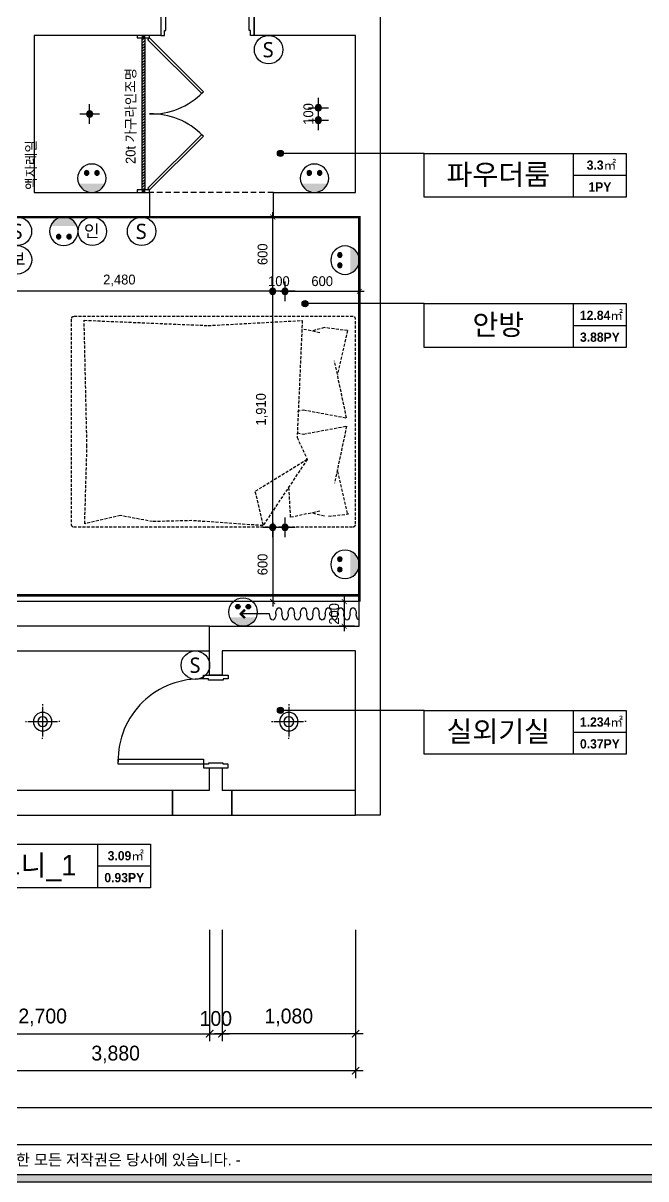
# Model space of a CAD drawing. Header units: millimetres. Extents: x 118028 to 193504, y 42792 to 96100.
# Drawn here: x 182343 to 187378, y 78006 to 87357 of the extents above; entities that cross this region are included whole.
import ezdxf
from ezdxf.enums import TextEntityAlignment as Align

# ---------------------------------------------------------------- set-up
doc = ezdxf.new("R2010")
doc.units = ezdxf.units.MM
doc.header["$LTSCALE"] = 30
doc.header["$PDMODE"] = 3
for name, pattern in [('DASHEDX2', [1.5, 1, -0.5]), ('DH-HID2', [1.2, 0.8, -0.4]), ('HID', [2.3, 1.5, -0.8]), ('HIDDEN', [9.525, 6.35, -3.175])]:
    doc.linetypes.add(name, pattern=pattern)
doc.layers.get('DEFPOINTS').update_dxf_attribs({"color": 248})
for name, color, linetype in [('0-ELC TEXT', 7, 'Continuous'), ('01. F-소품', 3, 'Continuous'), ('03-TEXT', 3, 'Continuous'), ('06-FUR', 6, 'Continuous'), ('07-DIM WAL', 5, 'Continuous'), ('2CONTINUOUS', 2, 'Continuous'), ('3.기호.계단선', 30, 'Continuous'), ('C-WIN', 4, 'Continuous'), ('CEIL-DOOR', 6, 'Continuous'), ('CEIL-LIGHT', 7, 'Continuous'), ('CO-DO-FR', 7, 'Continuous'), ('CO-DOOR', 8, 'Continuous'), ('FORM(YOURNAME)-1', 1, 'Continuous'), ('FORM(YOURNAME)-11', 1, 'Continuous'), ('FU-FURM', 251, 'DH-HID2'), ('HAT', 8, 'Continuous'), ('RC-LIGHT', 7, 'Continuous'), ('U-LANP', 6, 'Continuous'), ('설비', 140, 'Continuous')]:
    doc.layers.add(name, color=color, linetype=linetype)
doc.styles.add('HY 울릉도 L', font='')
doc.styles.add('YOURNAME', font='HY울릉도M.TTF')
doc.styles.add('넥슨고딕', font='NEXONLv1GothicBold.ttf')
doc.styles.add('코레일둥고', font='Korail_Round_Gothic_Medium.ttf')
doc.styles.get('HY 울릉도 L').set_extended_font_data('HY울릉도L')
doc.dimstyles.new('40', dxfattribs={"dimscale": 40, "dimtxt": 2, "dimasz": 1, "dimexe": 1, "dimexo": 1, "dimgap": 1, "dimtad": 1, "dimdec": 0, "dimrnd": 0.05, "dimdsep": 46, "dimlunit": 6, "dimtxsty": 'HY 울릉도 L', "dimblk": 'ARCHTICK', "dimcen": 2.5, "dimdle": 1, "dimclrd": 133, "dimclre": 133, "dimclrt": 30, "dimadec": 0, "dimazin": 0, "dimtfac": 1, "dimtdec": 0, "dimtix": 1, "dimtmove": 2, "dimatfit": 3, "dimldrblk": 'ARCHTICK', "dimfxl": 1, "dimlwd": -1, "dimlwe": -1, "dimarcsym": 0})
doc.dimstyles.new('60', dxfattribs={"dimscale": 60, "dimtxt": 2, "dimasz": 1, "dimexe": 1, "dimexo": 1, "dimgap": 1, "dimtad": 1, "dimdec": 0, "dimrnd": 0.05, "dimdsep": 46, "dimlunit": 6, "dimtxsty": 'HY 울릉도 L', "dimblk": 'ARCHTICK', "dimcen": 2.5, "dimdle": 1, "dimclrd": 133, "dimclre": 133, "dimclrt": 30, "dimadec": 0, "dimazin": 0, "dimtfac": 1, "dimtdec": 0, "dimtix": 1, "dimtmove": 2, "dimatfit": 3, "dimldrblk": 'ARCHTICK', "dimfxl": 1, "dimlwd": -1, "dimlwe": -1, "dimarcsym": 0})

# ---------------------------------------------------------------- blocks, each defined once
blk = doc.blocks.new('FORM-ELEVATION')
at = {"layer": 'FORM(YOURNAME)-11'}
h = blk.add_hatch(color=256, dxfattribs=at)
h.dxf.hatch_style = 1
h.paths.add_polyline_path([(-10309, 35708), (71691, 35708), (71691, 35508), (-10309, 35508)])
h.paths.add_polyline_path([(-10309, -21492), (71691, -21492), (71691, -21692), (-10309, -21692)])
at = {"layer": 'DEFPOINTS', "color": 158}
blk.add_line((62481, -20692), (-10309, -20692), dxfattribs=at)
blk.add_lwpolyline([(-8309, 33708), (61071, 33708), (61071, -19692), (-8309, -19692)], close=True, dxfattribs=at)
at = {"layer": 'FORM(YOURNAME)-11'}
blk.add_lwpolyline([(-10309, -21492), (71691, -21492), (71691, -21692), (-10309, -21692)], close=True, dxfattribs=at)
at = {"layer": 'FORM(YOURNAME)-11', "color": 1, "style": 'YOURNAME'}
blk.add_text("- 본 도서는 어떠한 경우에도 무단으로 도용할 수 없으며 도용시 '지적재산권' 보호에 관한 법률에 의거, 법적 분쟁이 발생합니다.  또한 본 도서에 관한 모든 저작권은 당사에 있습니다. -", height=300, dxfattribs=at).set_placement((28146, -21092), align=Align.MIDDLE_CENTER)
at = {"layer": 'FORM(YOURNAME)-11', "color": 3, "style": 'YOURNAME'}
for tag, height, p in [('1', 451, (71041, -1219)), ('2', 451, (71041, -1863)), ('3', 451, (71041, -3150)), ('4', 451, (71041, -5081)), ('5', 515, (71041, -7398)), ('6', 515, (71041, -9650)), ('7', 515, (71041, -11903)), ('8', 515, (71041, -14155)), ('9', 515, (71041, -16408)), ('10', 515, (66791, -18596)), ('11', 515, (71041, -18660)), ('12', 515, (66791, -20848)), ('13', 515, (71041, -20848))]:
    blk.add_attdef(tag, text='', height=height, dxfattribs=at).set_placement(p, align=Align.MIDDLE_RIGHT)
blk = doc.blocks.new('_ArchTick')
at = {"color": 0, "linetype": 'ByBlock', "const_width": 0.15}
blk.add_lwpolyline([(-0.5, -0.5), (0.5, 0.5)], dxfattribs=at)
blk = doc.blocks.new('*D75')
at = {"layer": '07-DIM WAL', "color": 133, "transparency": 16777216}
for p, q in [((181151.4, 80020.3), (181151.4, 78820.3)), ((185031.4, 80020.3), (185031.4, 78820.3)), ((185091.4, 78880.3), (181091.4, 78880.3))]:
    blk.add_line(p, q, dxfattribs=at)
at = {"layer": 'DEFPOINTS', "color": 0, "transparency": 16777216}
for p in [(181151.4, 80080.3), (185031.4, 80080.3), (181151.4, 78880.3)]:
    blk.add_point(p, dxfattribs=at)
at = {"layer": '07-DIM WAL', "color": 133, "transparency": 16777216, "xscale": 60, "yscale": 60, "zscale": 60, "rotation": 180}
blk.add_blockref('_ArchTick', (181151.4, 78880.3), dxfattribs=at)
at = {"layer": '07-DIM WAL', "color": 133, "transparency": 16777216, "xscale": 60, "yscale": 60, "zscale": 60}
blk.add_blockref('_ArchTick', (185031.4, 78880.3), dxfattribs=at)
at = {"layer": '07-DIM WAL', "color": 30, "transparency": 16777216, "insert": (183091.4, 79012.3), "char_height": 120, "attachment_point": 5, "style": 'HY 울릉도 L'}
blk.add_mtext('3,880', dxfattribs=at)
blk = doc.blocks.new('*D76')
at = {"layer": '07-DIM WAL', "color": 133, "transparency": 16777216}
for p, q in [((181151.4, 80020.3), (181151.4, 79120.3)), ((183851.4, 80020.3), (183851.4, 79120.3)), ((181091.4, 79180.3), (183911.4, 79180.3))]:
    blk.add_line(p, q, dxfattribs=at)
at = {"layer": 'DEFPOINTS', "color": 0, "transparency": 16777216}
for p in [(181151.4, 80080.3), (183851.4, 80080.3), (183851.4, 79180.3)]:
    blk.add_point(p, dxfattribs=at)
at = {"layer": '07-DIM WAL', "color": 133, "transparency": 16777216, "xscale": 60, "yscale": 60, "zscale": 60, "rotation": 180}
blk.add_blockref('_ArchTick', (181151.4, 79180.3), dxfattribs=at)
at = {"layer": '07-DIM WAL', "color": 133, "transparency": 16777216, "xscale": 60, "yscale": 60, "zscale": 60}
blk.add_blockref('_ArchTick', (183851.4, 79180.3), dxfattribs=at)
at = {"layer": '07-DIM WAL', "color": 30, "transparency": 16777216, "insert": (182501.4, 79312.2), "char_height": 120, "attachment_point": 5, "style": 'HY 울릉도 L'}
blk.add_mtext('2,700', dxfattribs=at)
blk = doc.blocks.new('*D77')
at = {"layer": '07-DIM WAL', "color": 133, "transparency": 16777216}
for p, q in [((183851.4, 80020.3), (183851.4, 79120.3)), ((183951.4, 80020.3), (183951.4, 79120.3)), ((183791.4, 79180.3), (184011.4, 79180.3))]:
    blk.add_line(p, q, dxfattribs=at)
at = {"layer": 'DEFPOINTS', "color": 0, "transparency": 16777216}
for p in [(183851.4, 80080.3), (183951.4, 80080.3), (183951.4, 79180.3)]:
    blk.add_point(p, dxfattribs=at)
at = {"layer": '07-DIM WAL', "color": 133, "transparency": 16777216, "xscale": 60, "yscale": 60, "zscale": 60}
blk.add_blockref('_ArchTick', (183851.4, 79180.3), dxfattribs=at)
at = {"layer": '07-DIM WAL', "color": 133, "transparency": 16777216, "xscale": 60, "yscale": 60, "zscale": 60, "rotation": 180}
blk.add_blockref('_ArchTick', (183951.4, 79180.3), dxfattribs=at)
at = {"layer": '07-DIM WAL', "color": 30, "transparency": 16777216, "insert": (183901.4, 79302.8), "char_height": 120, "attachment_point": 5, "style": 'HY 울릉도 L'}
blk.add_mtext('100', dxfattribs=at)
blk = doc.blocks.new('*D78')
at = {"layer": '07-DIM WAL', "color": 133, "transparency": 16777216}
for p, q in [((183951.4, 80020.3), (183951.4, 79120.3)), ((185031.4, 80020.3), (185031.4, 79120.3)), ((185091.4, 79180.3), (183891.4, 79180.3))]:
    blk.add_line(p, q, dxfattribs=at)
at = {"layer": 'DEFPOINTS', "color": 0, "transparency": 16777216}
for p in [(183951.4, 80080.3), (185031.4, 80080.3), (183951.4, 79180.3)]:
    blk.add_point(p, dxfattribs=at)
at = {"layer": '07-DIM WAL', "color": 133, "transparency": 16777216, "xscale": 60, "yscale": 60, "zscale": 60, "rotation": 180}
blk.add_blockref('_ArchTick', (183951.4, 79180.3), dxfattribs=at)
at = {"layer": '07-DIM WAL', "color": 133, "transparency": 16777216, "xscale": 60, "yscale": 60, "zscale": 60}
blk.add_blockref('_ArchTick', (185031.4, 79180.3), dxfattribs=at)
at = {"layer": '07-DIM WAL', "color": 30, "transparency": 16777216, "insert": (184491.4, 79312.2), "char_height": 120, "attachment_point": 5, "style": 'HY 울릉도 L'}
blk.add_mtext('1,080', dxfattribs=at)
blk = doc.blocks.new('vusaudeh')
at = {"layer": '2CONTINUOUS'}
for p, q in [((158411.4, 87256.8), (158411.4, 87456.8)), ((157656.4, 87256.8), (156631.4, 87256.8)), ((156631.4, 87256.8), (156631.4, 85986.8)), ((159231.4, 87256.8), (158411.4, 87256.8)), ((159231.4, 85986.8), (159231.4, 87256.8)), ((156631.4, 85986.8), (157566.4, 85986.8)), ((157566.4, 85986.8), (157566.4, 85786.8)), ((158566.4, 85786.8), (158566.4, 85986.8)), ((158566.4, 85986.8), (159231.4, 85986.8)), ((157566.4, 85786.8), (156386.4, 85786.8)), ((159261.4, 85786.8), (158566.4, 85786.8)), ((159261.4, 82476.8), (159261.4, 85786.8)), ((158051.4, 82476.8), (159261.4, 82476.8)), ((158231.4, 81147.8), (158231.4, 80947.8))]:
    blk.add_line(p, q, dxfattribs=at)
for points in [[(158711.4, 91311.8), (158711.4, 91511.8), (159431.4, 91511.8), (159431.4, 80947.8), (159231.4, 80947.8)], [(157611.4, 87456.8), (157656.4, 87456.8), (157656.4, 87256.8)], [(158151.4, 82276.8), (158151.4, 82080.3), (158051.4, 82080.3), (158051.4, 82476.8)], [(159231.4, 80947.8), (159231.4, 82276.8), (158151.4, 82276.8)], [(158051.4, 81147.8), (158051.4, 81330.3), (158151.4, 81330.3), (158151.4, 81147.8)], [(157751.4, 81147.8), (157751.4, 80947.8), (158231.4, 80947.8), (158231.4, 81147.8), (158151.4, 81147.8)], [(158051.4, 81147.8), (157751.4, 81147.8)]]:
    blk.add_lwpolyline(points, dxfattribs=at)
at = {"layer": '2CONTINUOUS', "color": 8, "linetype": 'HID'}
for points in [[(158566.4, 85986.8), (157566.4, 85986.8)], [(157566.4, 85786.8), (158566.4, 85786.8)]]:
    blk.add_lwpolyline(points, dxfattribs=at)
at = {"layer": 'C-WIN'}
for points in [[(158051.4, 82476.8), (155381.4, 82476.8), (155381.4, 82276.8), (158051.4, 82276.8)], [(157751.4, 81147.8), (155651.4, 81147.8), (155651.4, 80947.8), (157751.4, 80947.8)], [(158231.4, 80947.8), (159231.4, 80947.8), (159231.4, 81147.8), (158231.4, 81147.8)]]:
    blk.add_lwpolyline(points, close=True, dxfattribs=at)
at = {"layer": 'CO-DO-FR'}
for points in [[(157656.4, 87456.8), (157656.4, 87256.8), (157686.4, 87256.8), (157686.4, 87296.8), (157696.4, 87296.8), (157696.4, 87416.8), (157686.4, 87416.8), (157686.4, 87456.8), (157656.4, 87456.8)], [(158411.4, 87456.8), (158411.4, 87256.8), (158381.4, 87256.8), (158381.4, 87296.8), (158371.4, 87296.8), (158371.4, 87416.8), (158381.4, 87416.8), (158381.4, 87456.8), (158411.4, 87456.8)], [(158001.4, 82080.3), (158201.4, 82080.3), (158201.4, 82050.3), (158161.4, 82050.3), (158161.4, 82040.3), (158041.4, 82040.3), (158041.4, 82050.3), (158001.4, 82050.3), (158001.4, 82080.3)], [(158001.4, 81330.3), (158201.4, 81330.3), (158201.4, 81360.3), (158161.4, 81360.3), (158161.4, 81370.3), (158041.4, 81370.3), (158041.4, 81360.3), (158001.4, 81360.3), (158001.4, 81330.3)]]:
    blk.add_lwpolyline(points, close=True, dxfattribs=at)
at = {"layer": 'CO-DOOR'}
blk.add_lwpolyline([(157311.4, 81400.3), (158001.4, 81400.3), (158001.4, 81360.3), (157311.4, 81360.3)], close=True, dxfattribs=at)
blk.add_arc((157972, 81390.3), 660.7, 87.44766, 180.86729, dxfattribs=at)
blk = doc.blocks.new('cjswjdehds')
at = {"layer": '06-FUR', "color": 8}
for points in [[(183266.4, 87236.8), (183366.4, 87236.8), (183366.4, 87256.8), (183266.4, 87256.8)], [(183266.4, 85986.8), (183366.4, 85986.8), (183366.4, 86006.8), (183266.4, 86006.8)]]:
    blk.add_lwpolyline(points, close=True, dxfattribs=at)
for points in [[(183366.4, 87236.8), (183801.2, 86801.9), (183787.1, 86787.8), (183352.2, 87222.7), (183366.4, 87236.8)], [(183366.4, 86006.8), (183801.2, 86441.7), (183787.1, 86455.8), (183352.2, 86020.9), (183366.4, 86006.8)]]:
    blk.add_lwpolyline(points, dxfattribs=at)
for centre, start, end in [((183381, 87201), 268.55525, 315.49448), ((183381, 86042.6), 44.50552, 91.44475)]:
    blk.add_arc(centre, 579.4, start, end, dxfattribs=at)
at = {"layer": 'FU-FURM', "color": 8}
for p, q in [((182859.8, 83931.7), (182836.9, 84952.6)), ((182836.9, 84952.6), (183839.9, 84909.9)), ((183839.9, 84909.9), (184600.4, 84950.8)), ((184600.4, 84950.8), (184558.9, 84004.7)), ((184741.6, 84852.1), (184597.4, 84881.9)), ((184780.1, 84892.8), (184677.2, 84865.4)), ((184966.7, 84868.5), (184780.1, 84892.8)), ((184966.7, 84868.5), (184884.8, 84513.2)), ((184958.6, 84163), (184861.2, 84625.2)), ((184560.5, 84218), (184609.8, 84227.8)), ((184609.8, 84227.8), (184958.6, 84163)), ((184609.8, 84031.4), (184958.6, 84096.3)), ((184958.6, 84096.3), (184861.2, 83634.1)), ((184558.9, 84004.7), (184640, 83826.3)), ((184560.5, 84041.3), (184609.8, 84031.4)), ((182841.5, 83306.6), (182859.8, 83931.7)), ((184640, 83826.3), (184218.1, 83566.8)), ((184640, 83826.3), (184283, 83291.1)), ((184966.7, 83390.8), (184884.8, 83746.1)), ((184506.3, 83358.6), (184492.4, 83604.9)), ((184218.1, 83566.8), (184283, 83291.1)), ((183131.1, 83372.2), (182841.5, 83306.6)), ((183390.7, 83323.5), (183131.1, 83372.2)), ((183707.1, 83331.6), (183390.7, 83323.5)), ((184283, 83291.1), (183707.1, 83331.6)), ((184741.6, 83407.2), (184506.3, 83358.6)), ((184780.1, 83366.5), (184677.2, 83393.9)), ((184812.5, 83367.6), (184975.1, 83385.6)), ((184975.1, 83385.6), (184969.1, 83385.6))]:
    blk.add_line(p, q, dxfattribs=at)
blk.add_lwpolyline([(182731.4, 84961.8), (182731.4, 83301.8, 0.414214), (182751.4, 83281.8), (185011.4, 83281.8, 0.414214), (185031.4, 83301.8), (185031.4, 84961.8, 0.414214), (185011.4, 84981.8), (182751.4, 84981.8, 0.414214)], format="xyb", close=True, dxfattribs=at)
blk.add_blockref('vusaudeh', (25800, 0))
blk = doc.blocks.new('FFSFDF')
at = {"layer": '01. F-소품'}
blk.add_hatch(color=8, dxfattribs=at).paths.add_polyline_path([(1567672.9, 1746751.1), (1567679.9, 1746744.1), (1567715.3, 1746779.4), (1567679.9, 1746814.8), (1567672.9, 1746807.7), (1567701.2, 1746779.4)])
at = {"layer": '01. F-소품', "color": 8}
for p, q in [((1567672.9, 1746807.7), (1567679.9, 1746814.8)), ((1567474.8, 1746779.4), (1567701.2, 1746779.4)), ((1567672.9, 1746751.1), (1567679.9, 1746744.1))]:
    blk.add_line(p, q, dxfattribs=at)
for points in [[(1567672.9, 1746807.7), (1567701.2, 1746779.4), (1567672.9, 1746751.1)], [(1567679.9, 1746814.8), (1567715.3, 1746779.4), (1567679.9, 1746744.1)]]:
    blk.add_lwpolyline(points, dxfattribs=at)
for centre, start_param, end_param in [((1566799.8, 1746779.4), 1.570796, 4.712389), ((1566899.8, 1746779.4), 1.570796, 4.712389), ((1566999.8, 1746779.4), 1.570796, 4.712389), ((1567099.8, 1746779.4), 1.570796, 4.712389), ((1567199.8, 1746779.4), 1.570796, 4.712389), ((1567299.8, 1746779.4), 1.570796, 4.712389), ((1567399.8, 1746779.4), 1.570796, 4.712389), ((1566749.8, 1746779.4), 6.283185, 7.853982), ((1566849.8, 1746779.4), 4.712389, 7.853982), ((1566949.8, 1746779.4), 4.712389, 7.853982), ((1567049.8, 1746779.4), 4.712389, 7.853982), ((1567149.8, 1746779.4), 4.712389, 7.853982), ((1567249.8, 1746779.4), 4.712389, 7.853982), ((1567349.8, 1746779.4), 4.712389, 7.853982), ((1567449.8, 1746779.4), 4.712389, 7.853982)]:
    blk.add_ellipse(centre, major_axis=(0, -50), ratio=0.5, start_param=start_param, end_param=end_param, dxfattribs=at)
blk = doc.blocks.new('1')
at = {"linetype": 'Continuous'}
h = blk.add_hatch(color=4, dxfattribs=at)
h.dxf.hatch_style = 1
edge = h.paths.add_edge_path()
edge.add_arc((11539653, -14273504), 37.5, 0, 360)
at = {"color": 1, "linetype": 'Continuous'}
for p, q in [((11539653, -14273637), (11539653, -14273370)), ((11539520, -14273504), (11539787, -14273504))]:
    blk.add_line(p, q, dxfattribs=at)
at = {"color": 4, "linetype": 'Continuous'}
for radius in [41.5, 37.5]:
    blk.add_circle((11539653, -14273504), radius, dxfattribs=at)
blk = doc.blocks.new('*D107')
at = {"layer": '07-DIM WAL', "color": 133, "transparency": 16777216}
for p, q in [((184731.4, 86531.8), (184731.4, 86711.8)), ((184771.4, 86671.8), (184771.4, 86671.8)), ((184771.4, 86571.8), (184771.4, 86571.8))]:
    blk.add_line(p, q, dxfattribs=at)
at = {"layer": 'DEFPOINTS', "color": 0, "transparency": 16777216}
for p in [(184731.4, 86671.8), (184731.4, 86671.8), (184731.4, 86571.8)]:
    blk.add_point(p, dxfattribs=at)
at = {"layer": '07-DIM WAL', "color": 133, "transparency": 16777216, "xscale": 40, "yscale": 40, "zscale": 40}
for p, rotation in [((184731.4, 86671.8), 270), ((184731.4, 86571.8), 90)]:
    blk.add_blockref('_ArchTick', p, dxfattribs=dict(at, rotation=rotation))
at = {"layer": '07-DIM WAL', "color": 30, "transparency": 16777216, "insert": (184649.7, 86621.8), "char_height": 80, "attachment_point": 5, "rotation": 90, "style": 'HY 울릉도 L'}
blk.add_mtext('100', dxfattribs=at)
blk = doc.blocks.new('매입등')
at = {"layer": 'HAT', "color": 1}
for p, q in [((0, 140), (0, 130)), ((0, 120), (0, -120)), ((-140, 0), (-130, 0)), ((120, 0), (-120, 0)), ((140, 0), (130, 0)), ((-140, 0), (-130, 0)), ((0, -140), (0, -130))]:
    blk.add_line(p, q, dxfattribs=at)
blk.add_circle((0, 0), 40, dxfattribs=at)
at = {"layer": 'U-LANP'}
blk.add_circle((0, 0), 75, dxfattribs=at)
blk = doc.blocks.new('A$C59950440')
at = {"layer": 'CEIL-DOOR'}
blk.add_blockref('매입등', (140, 140), dxfattribs=at)
blk = doc.blocks.new('*D126')
at = {"layer": '07-DIM WAL', "color": 133, "transparency": 16777216}
for p, q in [((185021.4, 82676.8), (184899.8, 82676.8)), ((184939.8, 82716.8), (184939.8, 82436.8)), ((185021.4, 82476.8), (184899.8, 82476.8))]:
    blk.add_line(p, q, dxfattribs=at)
at = {"layer": 'DEFPOINTS', "color": 0, "transparency": 16777216}
for p in [(185061.4, 82676.8), (184939.8, 82476.8), (185061.4, 82476.8)]:
    blk.add_point(p, dxfattribs=at)
at = {"layer": '07-DIM WAL', "color": 133, "transparency": 16777216, "xscale": 40, "yscale": 40, "zscale": 40}
for p, rotation in [((184939.8, 82676.8), 270), ((184939.8, 82476.8), 90)]:
    blk.add_blockref('_ArchTick', p, dxfattribs=dict(at, rotation=rotation))
at = {"layer": '07-DIM WAL', "color": 30, "transparency": 16777216, "insert": (184858.1, 82576.8), "char_height": 80, "attachment_point": 5, "rotation": 90, "style": 'HY 울릉도 L'}
blk.add_mtext('200', dxfattribs=at)
blk = doc.blocks.new('egoo')
at = {"layer": '설비'}
h = blk.add_hatch(color=140, dxfattribs=at)
edge = h.paths.add_edge_path()
edge.add_arc((1015645, 443434), 22.3, 0, 360)
h = blk.add_hatch(color=140, dxfattribs=at)
edge = h.paths.add_edge_path()
edge.add_arc((1015748, 443434), 22.3, 0, 360)
h = blk.add_hatch(color=140, dxfattribs=at)
edge = h.paths.add_edge_path()
edge.add_line((1015826, 443329), (1015567, 443329))
edge.add_ellipse((1015696, 443381), major_axis=(99, 99), ratio=1, start_angle=156.9578, end_angle=293.0422)
at = {"layer": '설비', "color": 140}
for centre, radius in [((1015696, 443381), 140), ((1015645, 443434), 22.3), ((1015748, 443434), 22.3)]:
    blk.add_circle(centre, radius, dxfattribs=at)
blk = doc.blocks.new('SW')
at = {"layer": '설비', "color": 140}
blk.add_circle((11533254, -14277699), 184, dxfattribs=at)
at = {"layer": '설비', "color": 140, "insert": (11533320, -14277601), "char_height": 197.14, "width": 314.33, "attachment_point": 3, "style": '코레일둥고'}
blk.add_mtext('{\\fMalgun Gothic|b0|i0|c129|p50;S}', dxfattribs=at)
blk = doc.blocks.new('QHDLFFJ')
at = {"layer": '설비', "color": 140}
blk.add_circle((236550.8, 104207.8), 115, dxfattribs=at)
at = {"layer": '설비', "color": 140, "style": '코레일둥고'}
blk.add_text('보 ', height=100, dxfattribs=at).set_placement((236489.6, 104163.9))
blk = doc.blocks.new('DLSXJSPT')
at = {"layer": '설비', "color": 140}
blk.add_circle((242956, 103418.4), 115, dxfattribs=at)
at = {"layer": '설비', "color": 140, "style": '코레일둥고'}
blk.add_text('인', height=100, dxfattribs=at).set_placement((242888.1, 103372))
blk = doc.blocks.new('*D152')
at = {"layer": '07-DIM WAL', "color": 133, "transparency": 16777216}
for p, q in [((184361.4, 85226.8), (184361.4, 85226.8)), ((184461.4, 85226.8), (184461.4, 85226.8)), ((184501.4, 85186.8), (184321.4, 85186.8))]:
    blk.add_line(p, q, dxfattribs=at)
at = {"layer": 'DEFPOINTS', "color": 0, "transparency": 16777216}
for p in [(184361.4, 85186.8), (184361.4, 85186.8), (184461.4, 85186.8)]:
    blk.add_point(p, dxfattribs=at)
at = {"layer": '07-DIM WAL', "color": 133, "transparency": 16777216, "xscale": 40, "yscale": 40, "zscale": 40}
blk.add_blockref('_ArchTick', (184361.4, 85186.8), dxfattribs=at)
at = {"layer": '07-DIM WAL', "color": 133, "transparency": 16777216, "xscale": 40, "yscale": 40, "zscale": 40, "rotation": 180}
blk.add_blockref('_ArchTick', (184461.4, 85186.8), dxfattribs=at)
at = {"layer": '07-DIM WAL', "color": 30, "transparency": 16777216, "insert": (184411.4, 85268.5), "char_height": 80, "attachment_point": 5, "style": 'HY 울릉도 L'}
blk.add_mtext('100', dxfattribs=at)
blk = doc.blocks.new('*D153')
at = {"layer": '07-DIM WAL', "color": 133, "transparency": 16777216}
for p, q in [((184461.4, 85226.8), (184461.4, 85226.8)), ((185061.4, 85226.8), (185061.4, 85226.8)), ((184421.4, 85186.8), (185101.4, 85186.8))]:
    blk.add_line(p, q, dxfattribs=at)
at = {"layer": 'DEFPOINTS', "color": 0, "transparency": 16777216}
for p in [(184461.4, 85186.8), (185061.4, 85186.8), (185061.4, 85186.8)]:
    blk.add_point(p, dxfattribs=at)
at = {"layer": '07-DIM WAL', "color": 133, "transparency": 16777216, "xscale": 40, "yscale": 40, "zscale": 40, "rotation": 180}
blk.add_blockref('_ArchTick', (184461.4, 85186.8), dxfattribs=at)
at = {"layer": '07-DIM WAL', "color": 133, "transparency": 16777216, "xscale": 40, "yscale": 40, "zscale": 40}
blk.add_blockref('_ArchTick', (185061.4, 85186.8), dxfattribs=at)
at = {"layer": '07-DIM WAL', "color": 30, "transparency": 16777216, "insert": (184761.4, 85268.5), "char_height": 80, "attachment_point": 5, "style": 'HY 울릉도 L'}
blk.add_mtext('600', dxfattribs=at)
blk = doc.blocks.new('*D154')
at = {"layer": '07-DIM WAL', "color": 133, "transparency": 16777216}
for p, q in [((184421.4, 85786.8), (184321.4, 85786.8)), ((184361.4, 85146.8), (184361.4, 85826.8)), ((184421.4, 85186.8), (184321.4, 85186.8))]:
    blk.add_line(p, q, dxfattribs=at)
at = {"layer": 'DEFPOINTS', "color": 0, "transparency": 16777216}
for p in [(184361.4, 85786.8), (184461.4, 85786.8), (184461.4, 85186.8)]:
    blk.add_point(p, dxfattribs=at)
at = {"layer": '07-DIM WAL', "color": 133, "transparency": 16777216, "xscale": 40, "yscale": 40, "zscale": 40}
for p, rotation in [((184361.4, 85786.8), 90), ((184361.4, 85186.8), 270)]:
    blk.add_blockref('_ArchTick', p, dxfattribs=dict(at, rotation=rotation))
at = {"layer": '07-DIM WAL', "color": 30, "transparency": 16777216, "insert": (184279.7, 85486.8), "char_height": 80, "attachment_point": 5, "rotation": 90, "style": 'HY 울릉도 L'}
blk.add_mtext('600', dxfattribs=at)
blk = doc.blocks.new('*D155')
at = {"layer": '07-DIM WAL', "color": 133, "transparency": 16777216}
for p, q in [((181881.4, 85226.8), (181881.4, 85226.8)), ((184361.4, 85226.8), (184361.4, 85226.8)), ((184401.4, 85186.8), (181841.4, 85186.8))]:
    blk.add_line(p, q, dxfattribs=at)
at = {"layer": 'DEFPOINTS', "color": 0, "transparency": 16777216}
for p in [(181881.4, 85186.8), (181881.4, 85186.8), (184361.4, 85186.8)]:
    blk.add_point(p, dxfattribs=at)
at = {"layer": '07-DIM WAL', "color": 133, "transparency": 16777216, "xscale": 40, "yscale": 40, "zscale": 40, "rotation": 180}
blk.add_blockref('_ArchTick', (181881.4, 85186.8), dxfattribs=at)
at = {"layer": '07-DIM WAL', "color": 133, "transparency": 16777216, "xscale": 40, "yscale": 40, "zscale": 40}
blk.add_blockref('_ArchTick', (184361.4, 85186.8), dxfattribs=at)
at = {"layer": '07-DIM WAL', "color": 30, "transparency": 16777216, "insert": (183121.4, 85274.7), "char_height": 80, "attachment_point": 5, "style": 'HY 울릉도 L'}
blk.add_mtext('2,480', dxfattribs=at)
blk = doc.blocks.new('*D158')
at = {"layer": '07-DIM WAL', "color": 133, "transparency": 16777216}
for p, q in [((184361.4, 83236.8), (184361.4, 85226.8)), ((184401.4, 85186.8), (184401.4, 85186.8)), ((184321.4, 83276.8), (184321.4, 83276.8))]:
    blk.add_line(p, q, dxfattribs=at)
at = {"layer": 'DEFPOINTS', "color": 0, "transparency": 16777216}
for p in [(184361.4, 85186.8), (184361.4, 85186.8), (184361.4, 83276.8)]:
    blk.add_point(p, dxfattribs=at)
at = {"layer": '07-DIM WAL', "color": 133, "transparency": 16777216, "xscale": 40, "yscale": 40, "zscale": 40}
for p, rotation in [((184361.4, 85186.8), 90), ((184361.4, 83276.8), 270)]:
    blk.add_blockref('_ArchTick', p, dxfattribs=dict(at, rotation=rotation))
at = {"layer": '07-DIM WAL', "color": 30, "transparency": 16777216, "insert": (184273.4, 84231.8), "char_height": 80, "attachment_point": 5, "rotation": 90, "style": 'HY 울릉도 L'}
blk.add_mtext('1,910', dxfattribs=at)
blk = doc.blocks.new('*D159')
at = {"layer": '07-DIM WAL', "color": 133, "transparency": 16777216}
for p, q in [((184321.4, 83276.8), (184321.4, 83276.8)), ((184361.4, 83316.8), (184361.4, 82636.8)), ((184321.4, 82676.8), (184321.4, 82676.8))]:
    blk.add_line(p, q, dxfattribs=at)
at = {"layer": 'DEFPOINTS', "color": 0, "transparency": 16777216}
for p in [(184361.4, 83276.8), (184361.4, 82676.8), (184361.4, 82676.8)]:
    blk.add_point(p, dxfattribs=at)
at = {"layer": '07-DIM WAL', "color": 133, "transparency": 16777216, "xscale": 40, "yscale": 40, "zscale": 40}
for p, rotation in [((184361.4, 83276.8), 90), ((184361.4, 82676.8), 270)]:
    blk.add_blockref('_ArchTick', p, dxfattribs=dict(at, rotation=rotation))
at = {"layer": '07-DIM WAL', "color": 30, "transparency": 16777216, "insert": (184279.7, 82976.8), "char_height": 80, "attachment_point": 5, "rotation": 90, "style": 'HY 울릉도 L'}
blk.add_mtext('600', dxfattribs=at)
blk = doc.blocks.new('10d')
at = {"layer": '설비'}
h = blk.add_hatch(color=10, dxfattribs=at)
edge = h.paths.add_edge_path()
edge.add_line((177053.4, 89251.1), (177053.4, 89464.5))
edge.add_ellipse((177096.4, 89357.8), major_axis=(81.3, -81.3), ratio=1, start_angle=156.95778, end_angle=293.04222)
h = blk.add_hatch(color=10, dxfattribs=at)
edge = h.paths.add_edge_path()
edge.add_arc((177139.3, 89399.8), 18.3, 0, 360)
h = blk.add_hatch(color=10, dxfattribs=at)
edge = h.paths.add_edge_path()
edge.add_arc((177139.3, 89315.8), 18.3, 0, 360)
at = {"layer": '설비', "color": 10}
for centre, radius in [((177096.4, 89357.8), 115), ((177139.3, 89399.8), 18.3), ((177139.3, 89315.8), 18.3)]:
    blk.add_circle(centre, radius, dxfattribs=at)

msp = doc.modelspace()

# ---------------------------------------------------------------- hatches: boundary and pattern name
at = {"layer": '0-ELC TEXT'}
h = msp.add_hatch(color=256, dxfattribs=at)
h.dxf.hatch_style = 1
edge = h.paths.add_edge_path()
edge.add_arc((184424.1, 86302.4), 25, -270, 90, ccw=False)
h = msp.add_hatch(color=256, dxfattribs=at)
h.dxf.hatch_style = 1
edge = h.paths.add_edge_path()
edge.add_arc((184623.2, 85087.1), 25, -270, 90, ccw=False)
h = msp.add_hatch(color=256, dxfattribs=at)
h.dxf.hatch_style = 1
edge = h.paths.add_edge_path()
edge.add_arc((184424.1, 81796.6), 25, -270, 90, ccw=False)
at = {"layer": 'CEIL-LIGHT'}
h = msp.add_hatch(color=140, dxfattribs=at)
h.dxf.hatch_style = 1
h.paths.add_polyline_path([(183306.4, 87236.8), (183326.4, 87236.8), (183326.4, 87256.8), (183306.4, 87256.8)])
h = msp.add_hatch(dxfattribs=at)
h.set_pattern_fill('ANSI31', color=140, scale=5)
h.paths.add_polyline_path([(183306.4, 87236.8), (183326.4, 87236.8), (183326.4, 86006.8), (183306.4, 86006.8)])
h = msp.add_hatch(color=140, dxfattribs=at)
h.dxf.hatch_style = 1
h.paths.add_polyline_path([(183306.4, 85986.8), (183326.4, 85986.8), (183326.4, 86006.8), (183306.4, 86006.8)])

# ---------------------------------------------------------------- linework, layer by layer
at = {"layer": '0-ELC TEXT'}
for p, q in [((185586.4, 86302.4), (184424.1, 86302.4)), ((186793.6, 85948.6), (186793.6, 86302.4)), ((186793.6, 86125.5), (187218.3, 86125.5)), ((185586.4, 85087.1), (184593.2, 85087.1)), ((186793.6, 84733.3), (186793.6, 85087.1)), ((186793.6, 84910.2), (187218.3, 84910.2)), ((185586.4, 81796.6), (184424.1, 81796.6)), ((186793.6, 81442.8), (186793.6, 81796.6)), ((186793.6, 81619.7), (187218.3, 81619.7)), ((182948, 80360.5), (182948, 80714.3)), ((182948, 80537.4), (183372.7, 80537.4))]:
    msp.add_line(p, q, dxfattribs=at)
for points in [[(185586.4, 86302.4), (187218.3, 86302.4), (187218.3, 85948.6), (185586.4, 85948.6)], [(185586.4, 85087.1), (187218.3, 85087.1), (187218.3, 84733.3), (185586.4, 84733.3)], [(185586.4, 81796.6), (187218.3, 81796.6), (187218.3, 81442.8), (185586.4, 81442.8)], [(181740.8, 80714.3), (183372.7, 80714.3), (183372.7, 80360.5), (181740.8, 80360.5)]]:
    msp.add_lwpolyline(points, close=True, dxfattribs=at)
for centre in [(184424.1, 86302.4), (184623.2, 85087.1), (184424.1, 81796.6)]:
    msp.add_circle(centre, 25, dxfattribs=at)
at = {"layer": '3.기호.계단선', "linetype": 'HID', "const_width": 20}
msp.add_lwpolyline([(181181.4, 85786.8), (185061.4, 85786.8), (185061.4, 82676.8)], dxfattribs=at)
at = {"layer": 'CEIL-LIGHT', "color": 140}
for points in [[(183306.4, 87236.8), (183326.4, 87236.8), (183326.4, 87256.8), (183306.4, 87256.8)], [(183306.4, 87236.8), (183326.4, 87236.8), (183326.4, 86006.8), (183306.4, 86006.8)], [(183306.4, 85986.8), (183326.4, 85986.8), (183326.4, 86006.8), (183306.4, 86006.8)]]:
    msp.add_lwpolyline(points, close=True, dxfattribs=at)
at = {"layer": 'CEIL-LIGHT', "color": 10, "linetype": 'HIDDEN'}
msp.add_lwpolyline([(181181.4, 82726.8, 20, 20, 0), (185061.4, 82726.8, 20, 20, 0)], format="xyseb", dxfattribs=at)
at = {"layer": 'CEIL-LIGHT'}
msp.add_lwpolyline([(185061.4, 82676.8), (181181.4, 82676.8)], dxfattribs=at)

# ---------------------------------------------------------------- block references
msp.add_blockref('cjswjdehds', (0, 0))
at = {"color": 0, "xscale": -1}
msp.add_blockref('FFSFDF', (1751811.1, -1664202.6), dxfattribs=at)
at = {"layer": 'FORM(YOURNAME)-1', "xscale": 0.3, "yscale": 0.3, "zscale": 0.3}
msp.add_blockref('FORM-ELEVATION', (171097, 84487.8), dxfattribs=at)
at = {"layer": 'RC-LIGHT', "xscale": -0.6024096385271789, "yscale": 0.6024096385271789, "zscale": 0.6024096385271789, "rotation": 270}
for p in [(8781377.6, -6864976.7), (8783227.6, -6864926.7), (8783227.6, -6865026.7)]:
    msp.add_blockref('1', p, dxfattribs=at)
at = {"layer": 'RC-LIGHT', "xscale": -0.6024096385271789, "yscale": 0.6024096385271789, "zscale": 0.6024096385271789}
for p in [(7135959.9, 8683683.1), (7136059.9, 8683683.1), (7135959.9, 8681773.1), (7136059.9, 8681773.1)]:
    msp.add_blockref('1', p, dxfattribs=at)
at = {"layer": 'RC-LIGHT', "xscale": -1}
for p in [(182641.4, 81565.3), (184631.4, 81565.3)]:
    msp.add_blockref('A$C59950440', p, dxfattribs=at)
at = {"layer": '설비', "color": 140}
for name, p, xscale, yscale, zscale in [('SW', (-7023955.9, 9010704), 0.625, 0.625, 0.625), ('SW', (-7025986.3, 9009234), 0.625, 0.625, 0.625), ('SW', (-7024982.6, 9009234), 0.625, 0.625, 0.625), ('egoo', (-650200.6, -281614.4), 0.8214285869294655, 0.8214285869294655, 0.8214285869294655), ('SW', (-7024547.4, 9005724), 0.625, 0.625, 0.625)]:
    msp.add_blockref(name, p, dxfattribs=dict(at, xscale=xscale, yscale=yscale, zscale=zscale))
at = {"layer": '설비', "xscale": -1, "rotation": 270}
for p in [(93541.1, -90994.6), (95341.1, -90994.6)]:
    msp.add_blockref('10d', p, dxfattribs=at)
at = {"layer": '설비', "color": 140, "xscale": -0.8214285869294655, "yscale": 0.8214285869294655, "zscale": 0.8214285869294655, "rotation": 180}
msp.add_blockref('egoo', (-651649.5, 449878), dxfattribs=at)
at = {"layer": '설비'}
for name, p in [('DLSXJSPT', (-60053.4, -17746.6)), ('QHDLFFJ', (-54253.3, -18766))]:
    msp.add_blockref(name, p, dxfattribs=at)
at = {"layer": '설비', "xscale": -1}
for p in [(362042.8, -3918.9), (362042.8, -6380.1)]:
    msp.add_blockref('10d', p, dxfattribs=at)

# ---------------------------------------------------------------- texts
at = {"layer": '0-ELC TEXT', "color": 7, "linetype": 'DASHEDX2', "style": '코레일둥고'}
msp.add_text('20t 가구라인조명', height=80, rotation=90, dxfattribs=at).set_placement((183252.1, 86217.1))
at = {"layer": '03-TEXT'}
for s, height, style, p in [('파우더룸', 166.67, '코레일둥고', (186185.1, 86049)), ('3.3㎡', 75, '넥슨고딕', (187019.3, 86170.6)), ('1PY', 75, '넥슨고딕', (187006.5, 85993.7)), ('안방', 166.67, '코레일둥고', (186185.1, 84833.6)), ('12.84㎡', 75, '넥슨고딕', (187019.3, 84955.3)), ('3.88PY', 75, '넥슨고딕', (187006.5, 84778.4)), ('실외기실', 166.67, '코레일둥고', (186185.1, 81543.1)), ('1.234㎡', 75, '넥슨고딕', (187019.3, 81664.8)), ('0.37PY', 75, '넥슨고딕', (187006.5, 81487.9)), ('발코니_1', 166.67, '코레일둥고', (182339.5, 80460.8)), ('3.09㎡', 75, '넥슨고딕', (183173.7, 80582.5)), ('0.93PY', 75, '넥슨고딕', (183160.9, 80405.6))]:
    msp.add_text(s, height=height, dxfattribs=dict(at, style=style)).set_placement(p, align=Align.CENTER)
at = {"layer": '3.기호.계단선', "linetype": 'HID', "style": '코레일둥고'}
msp.add_text('액자레일', height=80, rotation=90, dxfattribs=at).set_placement((182445.8, 86008.2))

# ---------------------------------------------------------------- dimensions: what is measured, and where the dimension line sits
at = {"layer": '07-DIM WAL'}
for base, p1, p2, angle, picture, middle in [((184731.4, 86671.8), (184731.4, 86571.8), (184731.4, 86671.8), 270, '*D107', (184649.7, 86621.8)), ((184361.4, 85786.8), (184461.4, 85186.8), (184461.4, 85786.8), 90, '*D154', (184279.7, 85486.8)), ((184361.4, 85186.8), (184361.4, 83276.8), (184361.4, 85186.8), 90, '*D158', (184273.4, 84231.8)), ((184361.4, 82676.8), (184361.4, 83276.8), (184361.4, 82676.8), 90, '*D159', (184279.7, 82976.8)), ((184939.8, 82476.8), (185061.4, 82676.8), (185061.4, 82476.8), 90, '*D126', (184858.1, 82576.8))]:
    dim = msp.add_linear_dim(base=base, p1=p1, p2=p2, angle=angle, dimstyle='40', dxfattribs=at)
    dim.commit()
    dim.dimension.update_dxf_attribs({"geometry": picture, "text_midpoint": middle})
for base, p1, p2, dimstyle, picture, middle in [((181881.4, 85186.8), (184361.4, 85186.8), (181881.4, 85186.8), '40', '*D155', (183121.4, 85274.7)), ((184361.4, 85186.8), (184461.4, 85186.8), (184361.4, 85186.8), '40', '*D152', (184411.4, 85268.5)), ((185061.4, 85186.8), (184461.4, 85186.8), (185061.4, 85186.8), '40', '*D153', (184761.4, 85268.5)), ((181151.4, 78880.3), (185031.4, 80080.3), (181151.4, 80080.3), '60', '*D75', (183091.4, 79012.3)), ((183851.4, 79180.3), (181151.4, 80080.3), (183851.4, 80080.3), '60', '*D76', (182501.4, 79312.2)), ((183951.4, 79180.3), (183851.4, 80080.3), (183951.4, 80080.3), '60', '*D77', (183901.4, 79302.8)), ((183951.4, 79180.3), (185031.4, 80080.3), (183951.4, 80080.3), '60', '*D78', (184491.4, 79312.2))]:
    dim = msp.add_linear_dim(base=base, p1=p1, p2=p2, dimstyle=dimstyle, dxfattribs=at)
    dim.commit()
    dim.dimension.update_dxf_attribs({"geometry": picture, "text_midpoint": middle})

doc.saveas('drawing.dxf')
